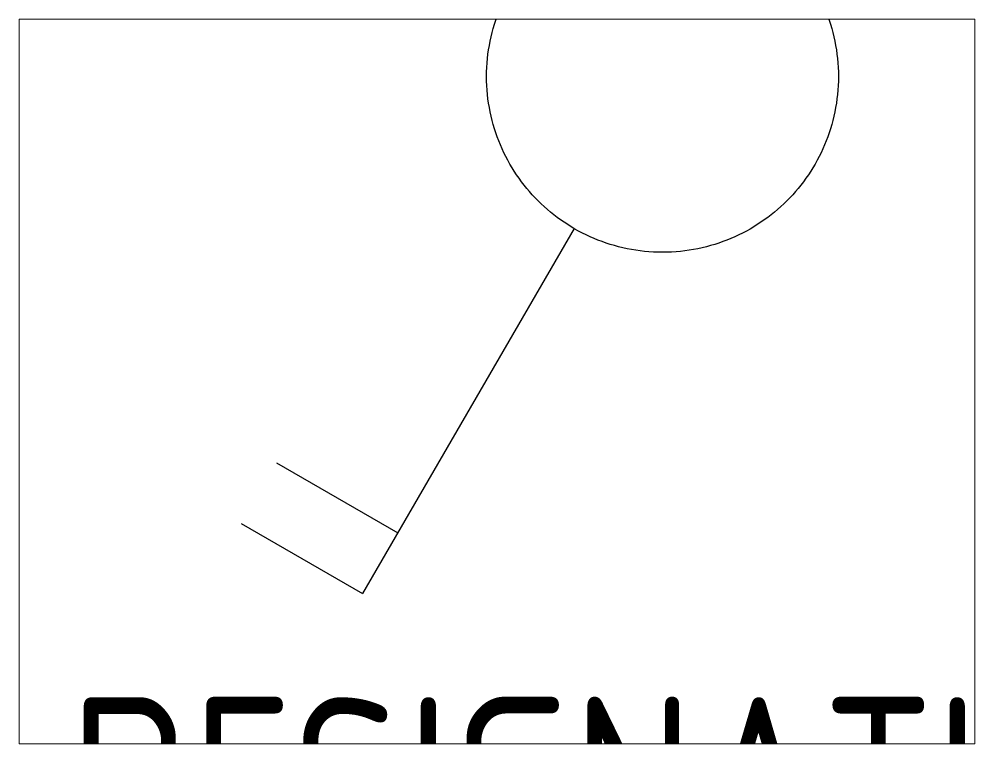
# Paper-space layout 'Layout1' of a CAD drawing. Header units: millimetres. Extents: x 26 to 231, y 20 to 176.
# The model-space entities are those that its viewports show. They can reach past a viewport. Long polylines and large blocks are cut down to what shows.
import ezdxf
from ezdxf.enums import TextEntityAlignment as Align

# ---------------------------------------------------------------- set-up
doc = ezdxf.new("R2010")
doc.units = ezdxf.units.MM
doc.layers.add('SYMB_TXT_NOM', color=3, linetype='Continuous')
doc.layers.add('SYMBOLE', color=3, linetype='Continuous')
doc.styles.add('NET2_5', font='isocp.shx', dxfattribs={"width": 0.9, "height": 2.5})

msp = doc.modelspace()

# ---------------------------------------------------------------- linework, layer by layer
at = {"layer": 'SYMBOLE'}
for p, q in [((-1.254, -2.163), (-4.263, -7.354)), ((-5.488, -5.492), (-3.763, -6.487)), ((-5.988, -6.358), (-4.263, -7.354))]:
    msp.add_line(p, q, dxfattribs=at)
msp.add_circle((0, 0), 2.5, dxfattribs=at)

# ---------------------------------------------------------------- texts
at = {"layer": 'SYMB_TXT_NOM', "style": 'NET2_5', "width": 0.9, "flags": 8}
msp.add_attdef('DESIGNATION', text='S?', height=2.5, dxfattribs=at).set_placement((-0.225, -11.327), align=Align.CENTER)

psp = doc.layouts.get("Layout1")

# ---------------------------------------------------------------- viewports
at = {"layer": '0'}
psp.add_viewport(center=(128.5, 97.5), size=(205.6, 156), view_center_point=(-2.352, -4.337), view_height=10.30652, dxfattribs=at)

doc.saveas('drawing.dxf')
